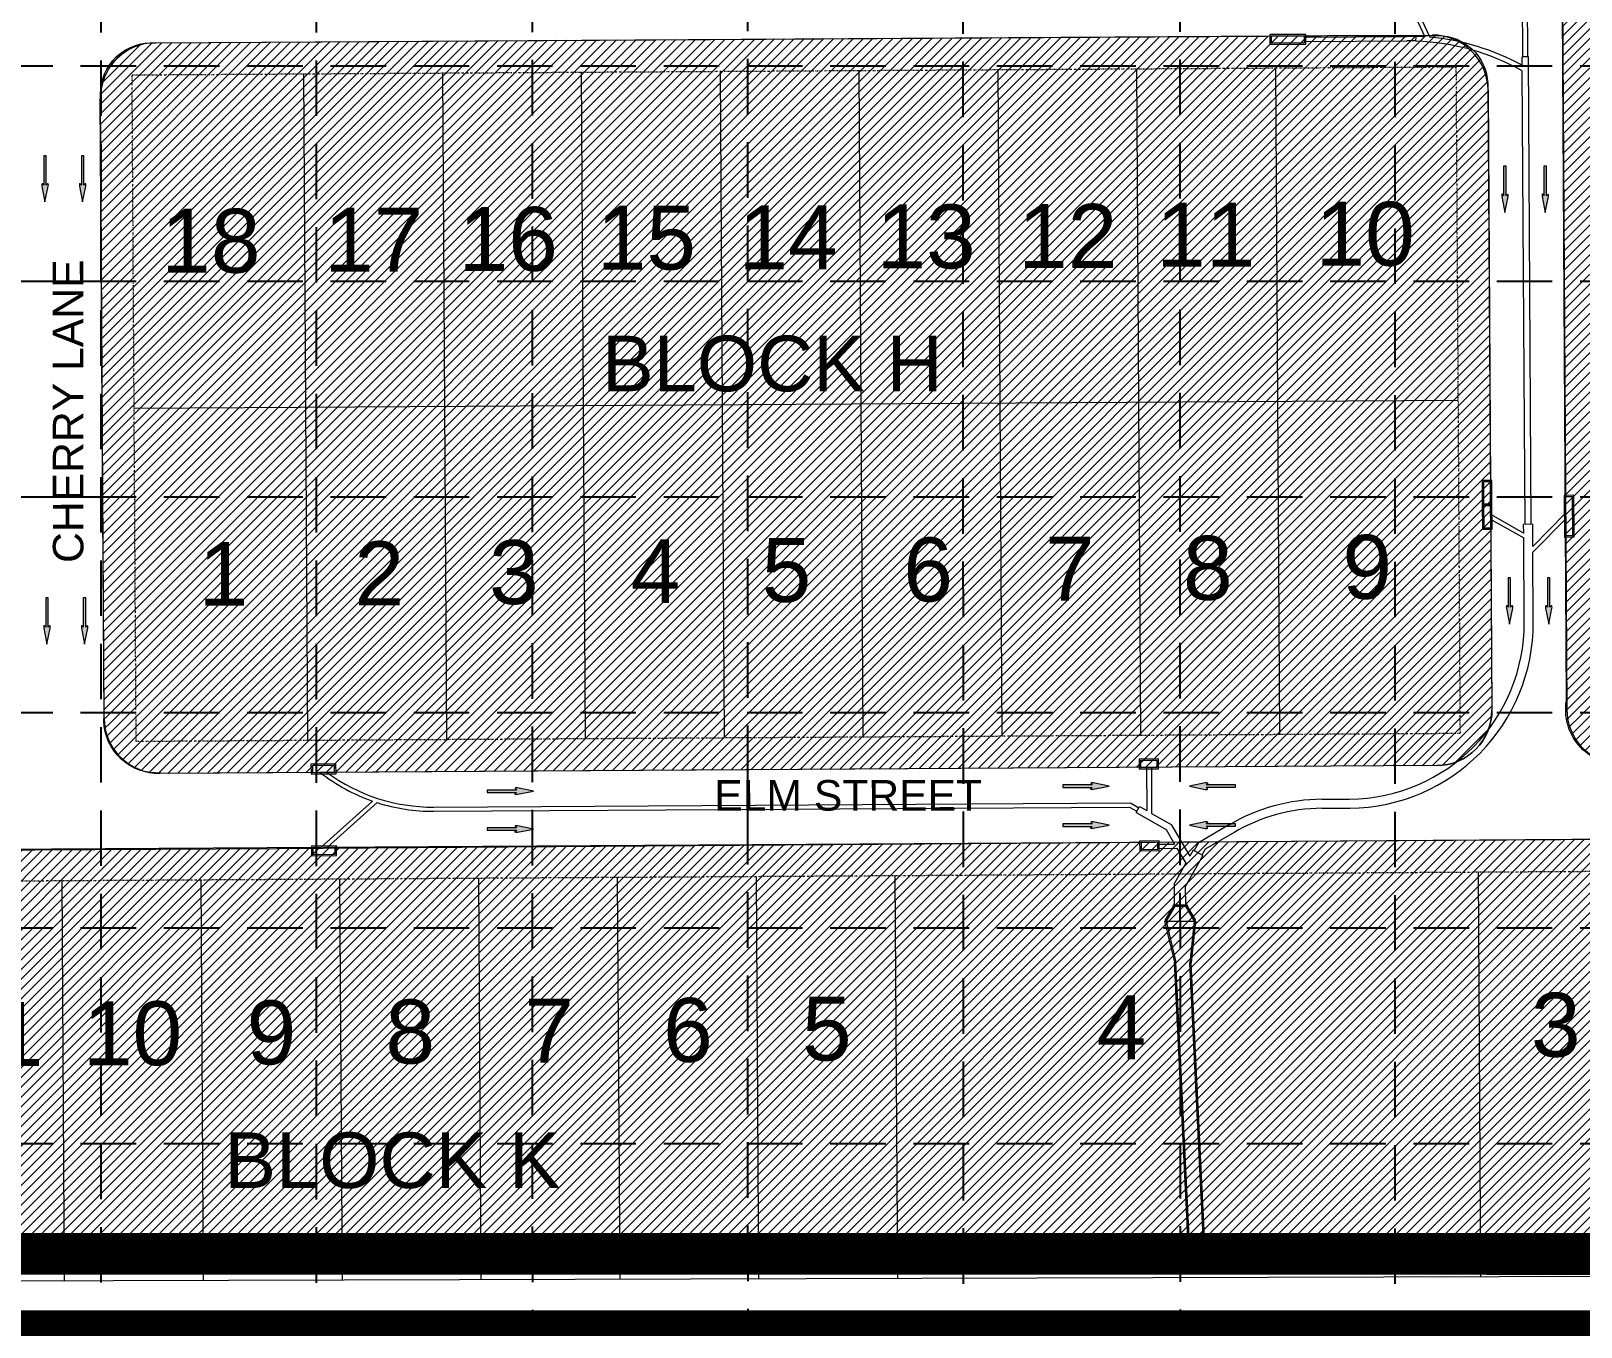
# Model space of a CAD drawing. Extents: x 218174 to 221286, y 216036 to 221010.
# Drawn here: x 220248 to 220806, y 218302 to 218768 of the extents above; entities that cross this region are included whole.
import ezdxf
from ezdxf.enums import TextEntityAlignment as Align

# ---------------------------------------------------------------- set-up
doc = ezdxf.new("R2010")
doc.units = 0
doc.header["$MEASUREMENT"] = 0
doc.linetypes.add('DASHED', pattern=[0.75, 0.5, -0.25])
doc.linetypes.add('DIVIDE', pattern=[1.25, 0.5, -0.25, 0, -0.25, 0, -0.25])
for name, color, linetype, lineweight in [('1 ARROWS', 7, 'Continuous', 0), ('1 BLOCK NUMBERS', 7, 'Continuous', 0), ('1 CURB LINE', 7, 'Continuous', 0), ('1 LOT NUMBERS', 7, 'Continuous', 0), ('1 PHASE LINES', 7, 'Continuous', 0), ('1 STORM PIPE', 5, 'Continuous', 0), ('1 STREET NAMES', 7, 'Continuous', 0), ('PH.2-10', 7, 'Continuous', 0), ('PH.2-27', 7, 'Continuous', 0), ('PH.2-29', 7, 'Continuous', 0)]:
    doc.layers.add(name, color=color, linetype=linetype, lineweight=lineweight)
for name, color, linetype in [('1 LIMITS OF DISTURBANCE', 1, 'DASHED'), ('1 SODDED LOT', 2, 'Continuous'), ('GRID', 251, 'DASHED')]:
    doc.layers.add(name, color=color, linetype=linetype)
doc.styles.get("Standard").update_dxf_attribs({"font": 'ARIAL.TTF'})

msp = doc.modelspace()

# ---------------------------------------------------------------- hatches: boundary and pattern name
at = {"layer": '1 ARROWS', "linetype": 'Continuous', "lineweight": 0}
h = msp.add_hatch(color=256, dxfattribs=at)
edge = h.paths.add_edge_path()
edge.add_line((220253.75, 218713.24), (220253.15, 218712.69))
edge.add_line((220253.15, 218712.69), (220253.15, 218723.28))
edge.add_line((220253.15, 218723.28), (220252.29, 218723.27))
edge.add_line((220252.29, 218723.27), (220252.29, 218712.69))
edge.add_line((220252.29, 218712.69), (220251.79, 218713.23))
edge.add_line((220251.79, 218713.23), (220251.78, 218713.23))
edge.add_ellipse((220251.74, 218712.7), major_axis=(0, 0.56), ratio=0.285714, start_angle=-17.1827, end_angle=124.7269)
edge.add_line((220251.61, 218712.38), (220251.61, 218712.38))
edge.add_line((220251.61, 218712.38), (220252.74, 218706.65))
edge.add_line((220252.74, 218706.65), (220253.92, 218712.37))
edge.add_line((220253.92, 218712.37), (220253.92, 218712.37))
edge.add_ellipse((220253.79, 218712.7), major_axis=(0, 0.56), ratio=0.285714, start_angle=234.1685, end_angle=374.4967)
edge.add_line((220253.75, 218713.24), (220253.75, 218713.24))
h = msp.add_hatch(color=256, dxfattribs=at)
edge = h.paths.add_edge_path()
edge.add_line((220267.3, 218713.24), (220266.69, 218712.69))
edge.add_line((220266.69, 218712.69), (220266.69, 218723.28))
edge.add_line((220266.69, 218723.28), (220265.83, 218723.27))
edge.add_line((220265.83, 218723.27), (220265.83, 218712.69))
edge.add_line((220265.83, 218712.69), (220265.33, 218713.23))
edge.add_line((220265.33, 218713.23), (220265.33, 218713.23))
edge.add_ellipse((220265.28, 218712.7), major_axis=(0, 0.56), ratio=0.285714, start_angle=-17.1827, end_angle=124.7269)
edge.add_line((220265.15, 218712.38), (220265.15, 218712.38))
edge.add_line((220265.15, 218712.38), (220266.29, 218706.65))
edge.add_line((220266.29, 218706.65), (220267.47, 218712.37))
edge.add_line((220267.47, 218712.37), (220267.47, 218712.37))
edge.add_ellipse((220267.34, 218712.7), major_axis=(0, 0.56), ratio=0.285714, start_angle=234.1685, end_angle=374.4967)
edge.add_line((220267.3, 218713.24), (220267.3, 218713.24))
h = msp.add_hatch(color=256, dxfattribs=at)
edge = h.paths.add_edge_path()
edge.add_line((220779.47, 218709.46), (220778.86, 218708.92))
edge.add_line((220778.86, 218708.92), (220778.86, 218719.5))
edge.add_line((220778.86, 218719.5), (220778, 218719.5))
edge.add_line((220778, 218719.5), (220778, 218708.92))
edge.add_line((220778, 218708.92), (220777.5, 218709.45))
edge.add_line((220777.5, 218709.45), (220777.5, 218709.45))
edge.add_ellipse((220777.46, 218708.92), major_axis=(0, 0.56), ratio=0.285714, start_angle=-17.1827, end_angle=124.7269)
edge.add_line((220777.32, 218708.6), (220777.32, 218708.6))
edge.add_line((220777.32, 218708.6), (220778.46, 218702.87))
edge.add_line((220778.46, 218702.87), (220779.64, 218708.6))
edge.add_line((220779.64, 218708.6), (220779.64, 218708.59))
edge.add_ellipse((220779.51, 218708.92), major_axis=(0, 0.56), ratio=0.285714, start_angle=234.1685, end_angle=374.4967)
edge.add_line((220779.47, 218709.46), (220779.47, 218709.46))
h = msp.add_hatch(color=256, dxfattribs=at)
edge = h.paths.add_edge_path()
edge.add_line((220794, 218709.46), (220793.4, 218708.92))
edge.add_line((220793.4, 218708.92), (220793.4, 218719.5))
edge.add_line((220793.4, 218719.5), (220792.54, 218719.5))
edge.add_line((220792.54, 218719.5), (220792.54, 218708.92))
edge.add_line((220792.54, 218708.92), (220792.04, 218709.45))
edge.add_line((220792.04, 218709.45), (220792.03, 218709.45))
edge.add_ellipse((220791.99, 218708.92), major_axis=(0, 0.56), ratio=0.285714, start_angle=-17.1827, end_angle=124.7269)
edge.add_line((220791.86, 218708.6), (220791.86, 218708.6))
edge.add_line((220791.86, 218708.6), (220792.99, 218702.87))
edge.add_line((220792.99, 218702.87), (220794.17, 218708.6))
edge.add_line((220794.17, 218708.6), (220794.17, 218708.59))
edge.add_ellipse((220794.04, 218708.92), major_axis=(0, 0.56), ratio=0.285714, start_angle=234.1685, end_angle=374.4967)
edge.add_line((220794, 218709.46), (220794, 218709.46))
h = msp.add_hatch(color=256, dxfattribs=at)
edge = h.paths.add_edge_path()
edge.add_line((220781.13, 218561.29), (220780.52, 218560.74))
edge.add_line((220780.52, 218560.74), (220780.52, 218571.33))
edge.add_line((220780.52, 218571.33), (220779.66, 218571.32))
edge.add_line((220779.66, 218571.32), (220779.66, 218560.74))
edge.add_line((220779.66, 218560.74), (220779.16, 218561.28))
edge.add_line((220779.16, 218561.28), (220779.16, 218561.28))
edge.add_ellipse((220779.12, 218560.74), major_axis=(0, 0.56), ratio=0.285714, start_angle=-17.1827, end_angle=124.7269)
edge.add_line((220778.98, 218560.42), (220778.98, 218560.43))
edge.add_line((220778.98, 218560.43), (220780.12, 218554.69))
edge.add_line((220780.12, 218554.69), (220781.3, 218560.42))
edge.add_line((220781.3, 218560.42), (220781.3, 218560.42))
edge.add_ellipse((220781.17, 218560.75), major_axis=(0, 0.56), ratio=0.285714, start_angle=234.1685, end_angle=374.4967)
edge.add_line((220781.13, 218561.29), (220781.13, 218561.29))
h = msp.add_hatch(color=256, dxfattribs=at)
edge = h.paths.add_edge_path()
edge.add_line((220795.25, 218561.29), (220794.64, 218560.74))
edge.add_line((220794.64, 218560.74), (220794.64, 218571.33))
edge.add_line((220794.64, 218571.33), (220793.78, 218571.32))
edge.add_line((220793.78, 218571.32), (220793.78, 218560.74))
edge.add_line((220793.78, 218560.74), (220793.28, 218561.28))
edge.add_line((220793.28, 218561.28), (220793.28, 218561.28))
edge.add_ellipse((220793.23, 218560.74), major_axis=(0, 0.56), ratio=0.285714, start_angle=-17.1827, end_angle=124.7269)
edge.add_line((220793.1, 218560.42), (220793.1, 218560.43))
edge.add_line((220793.1, 218560.43), (220794.24, 218554.69))
edge.add_line((220794.24, 218554.69), (220795.42, 218560.42))
edge.add_line((220795.42, 218560.42), (220795.42, 218560.42))
edge.add_ellipse((220795.29, 218560.75), major_axis=(0, 0.56), ratio=0.285714, start_angle=234.1685, end_angle=374.4967)
edge.add_line((220795.25, 218561.29), (220795.25, 218561.29))
h = msp.add_hatch(color=256, dxfattribs=at)
edge = h.paths.add_edge_path()
edge.add_line((220254.46, 218554.13), (220253.85, 218553.58))
edge.add_line((220253.85, 218553.58), (220253.85, 218564.17))
edge.add_line((220253.85, 218564.17), (220252.99, 218564.16))
edge.add_line((220252.99, 218564.16), (220252.99, 218553.58))
edge.add_line((220252.99, 218553.58), (220252.49, 218554.12))
edge.add_line((220252.49, 218554.12), (220252.49, 218554.12))
edge.add_ellipse((220252.44, 218553.58), major_axis=(0, 0.56), ratio=0.285714, start_angle=-17.1827, end_angle=124.7269)
edge.add_line((220252.31, 218553.27), (220252.31, 218553.27))
edge.add_line((220252.31, 218553.27), (220253.45, 218547.53))
edge.add_line((220253.45, 218547.53), (220254.63, 218553.26))
edge.add_line((220254.63, 218553.26), (220254.63, 218553.26))
edge.add_ellipse((220254.5, 218553.59), major_axis=(0, 0.56), ratio=0.285714, start_angle=234.1685, end_angle=374.4967)
edge.add_line((220254.46, 218554.13), (220254.46, 218554.13))
h = msp.add_hatch(color=256, dxfattribs=at)
edge = h.paths.add_edge_path()
edge.add_line((220268.01, 218554.13), (220267.4, 218553.58))
edge.add_line((220267.4, 218553.58), (220267.4, 218564.17))
edge.add_line((220267.4, 218564.17), (220266.54, 218564.16))
edge.add_line((220266.54, 218564.16), (220266.54, 218553.58))
edge.add_line((220266.54, 218553.58), (220266.04, 218554.12))
edge.add_line((220266.04, 218554.12), (220266.04, 218554.12))
edge.add_ellipse((220265.99, 218553.58), major_axis=(0, 0.56), ratio=0.285714, start_angle=-17.1827, end_angle=124.7269)
edge.add_line((220265.86, 218553.27), (220265.86, 218553.27))
edge.add_line((220265.86, 218553.27), (220266.99, 218547.53))
edge.add_line((220266.99, 218547.53), (220268.17, 218553.26))
edge.add_line((220268.17, 218553.26), (220268.17, 218553.26))
edge.add_ellipse((220268.05, 218553.59), major_axis=(0, 0.56), ratio=0.285714, start_angle=234.1685, end_angle=374.4967)
edge.add_line((220268.01, 218554.13), (220268.01, 218554.13))
h = msp.add_hatch(color=256, dxfattribs=at)
edge = h.paths.add_edge_path()
edge.add_line((220422.05, 218495.56), (220422.59, 218494.96))
edge.add_line((220422.59, 218494.96), (220412.01, 218494.96))
edge.add_line((220412.01, 218494.96), (220412.01, 218494.1))
edge.add_line((220412.01, 218494.1), (220422.59, 218494.1))
edge.add_line((220422.59, 218494.1), (220422.06, 218493.6))
edge.add_line((220422.06, 218493.6), (220422.06, 218493.59))
edge.add_ellipse((220422.59, 218493.55), major_axis=(-0.56, 0), ratio=0.285714, start_angle=-17.1827, end_angle=124.7269)
edge.add_line((220422.91, 218493.42), (220422.91, 218493.42))
edge.add_line((220422.91, 218493.42), (220428.64, 218494.55))
edge.add_line((220428.64, 218494.55), (220422.91, 218495.73))
edge.add_line((220422.91, 218495.73), (220422.91, 218495.73))
edge.add_ellipse((220422.59, 218495.6), major_axis=(-0.56, 0), ratio=0.285714, start_angle=234.1685, end_angle=374.4967)
edge.add_line((220422.05, 218495.56), (220422.05, 218495.56))
h = msp.add_hatch(color=256, dxfattribs=at)
edge = h.paths.add_edge_path()
edge.add_line((220629.32, 218497.39), (220629.87, 218496.78))
edge.add_line((220629.87, 218496.78), (220619.29, 218496.78))
edge.add_line((220619.29, 218496.78), (220619.29, 218495.92))
edge.add_line((220619.29, 218495.92), (220629.87, 218495.92))
edge.add_line((220629.87, 218495.92), (220629.34, 218495.42))
edge.add_line((220629.34, 218495.42), (220629.34, 218495.42))
edge.add_ellipse((220629.87, 218495.37), major_axis=(-0.56, 0), ratio=0.285714, start_angle=-17.1827, end_angle=124.7269)
edge.add_line((220630.19, 218495.24), (220630.19, 218495.24))
edge.add_line((220630.19, 218495.24), (220635.92, 218496.38))
edge.add_line((220635.92, 218496.38), (220630.19, 218497.56))
edge.add_line((220630.19, 218497.56), (220630.19, 218497.56))
edge.add_ellipse((220629.87, 218497.43), major_axis=(-0.56, 0), ratio=0.285714, start_angle=234.1685, end_angle=374.4967)
edge.add_line((220629.32, 218497.39), (220629.32, 218497.39))
h = msp.add_hatch(color=256, dxfattribs=at)
edge = h.paths.add_edge_path()
edge.add_line((220671.43, 218495.36), (220670.88, 218495.97))
edge.add_line((220670.88, 218495.97), (220681.46, 218495.97))
edge.add_line((220681.46, 218495.97), (220681.46, 218496.83))
edge.add_line((220681.46, 218496.83), (220670.88, 218496.83))
edge.add_line((220670.88, 218496.83), (220671.41, 218497.33))
edge.add_line((220671.41, 218497.33), (220671.42, 218497.33))
edge.add_ellipse((220670.88, 218497.38), major_axis=(-0.56, 0), ratio=0.285714, start_angle=162.8173, end_angle=304.7269)
edge.add_line((220670.56, 218497.51), (220670.56, 218497.51))
edge.add_line((220670.56, 218497.51), (220664.83, 218496.38))
edge.add_line((220664.83, 218496.38), (220670.56, 218495.2))
edge.add_line((220670.56, 218495.2), (220670.56, 218495.2))
edge.add_ellipse((220670.88, 218495.33), major_axis=(-0.56, 0), ratio=0.285714, start_angle=54.1685, end_angle=194.4967)
edge.add_line((220671.43, 218495.36), (220671.43, 218495.36))
h = msp.add_hatch(color=256, dxfattribs=at)
edge = h.paths.add_edge_path()
edge.add_line((220629.32, 218483.35), (220629.87, 218482.74))
edge.add_line((220629.87, 218482.74), (220619.29, 218482.74))
edge.add_line((220619.29, 218482.74), (220619.29, 218481.88))
edge.add_line((220619.29, 218481.88), (220629.87, 218481.88))
edge.add_line((220629.87, 218481.88), (220629.34, 218481.38))
edge.add_line((220629.34, 218481.38), (220629.34, 218481.38))
edge.add_ellipse((220629.87, 218481.33), major_axis=(-0.56, 0), ratio=0.285714, start_angle=-17.1827, end_angle=124.7269)
edge.add_line((220630.19, 218481.2), (220630.19, 218481.2))
edge.add_line((220630.19, 218481.2), (220635.92, 218482.34))
edge.add_line((220635.92, 218482.34), (220630.19, 218483.52))
edge.add_line((220630.19, 218483.52), (220630.19, 218483.52))
edge.add_ellipse((220629.87, 218483.39), major_axis=(-0.56, 0), ratio=0.285714, start_angle=234.1685, end_angle=374.4967)
edge.add_line((220629.32, 218483.35), (220629.32, 218483.35))
h = msp.add_hatch(color=256, dxfattribs=at)
edge = h.paths.add_edge_path()
edge.add_line((220671.43, 218481.33), (220670.88, 218481.93))
edge.add_line((220670.88, 218481.93), (220681.46, 218481.93))
edge.add_line((220681.46, 218481.93), (220681.46, 218482.79))
edge.add_line((220681.46, 218482.79), (220670.88, 218482.79))
edge.add_line((220670.88, 218482.79), (220671.41, 218483.29))
edge.add_line((220671.41, 218483.29), (220671.42, 218483.29))
edge.add_ellipse((220670.88, 218483.34), major_axis=(-0.56, 0), ratio=0.285714, start_angle=162.8173, end_angle=304.7269)
edge.add_line((220670.56, 218483.47), (220670.56, 218483.47))
edge.add_line((220670.56, 218483.47), (220664.83, 218482.34))
edge.add_line((220664.83, 218482.34), (220670.56, 218481.16))
edge.add_line((220670.56, 218481.16), (220670.56, 218481.16))
edge.add_ellipse((220670.88, 218481.29), major_axis=(-0.56, 0), ratio=0.285714, start_angle=54.1685, end_angle=194.4967)
edge.add_line((220671.43, 218481.33), (220671.43, 218481.33))
h = msp.add_hatch(color=256, dxfattribs=at)
edge = h.paths.add_edge_path()
edge.add_line((220422.05, 218481.93), (220422.59, 218481.33))
edge.add_line((220422.59, 218481.33), (220412.01, 218481.33))
edge.add_line((220412.01, 218481.33), (220412.01, 218480.47))
edge.add_line((220412.01, 218480.47), (220422.59, 218480.47))
edge.add_line((220422.59, 218480.47), (220422.06, 218479.97))
edge.add_line((220422.06, 218479.97), (220422.06, 218479.96))
edge.add_ellipse((220422.59, 218479.92), major_axis=(-0.56, 0), ratio=0.285714, start_angle=-17.1827, end_angle=124.7269)
edge.add_line((220422.91, 218479.79), (220422.91, 218479.79))
edge.add_line((220422.91, 218479.79), (220428.64, 218480.92))
edge.add_line((220428.64, 218480.92), (220422.91, 218482.1))
edge.add_line((220422.91, 218482.1), (220422.91, 218482.1))
edge.add_ellipse((220422.59, 218481.97), major_axis=(-0.56, 0), ratio=0.285714, start_angle=234.1685, end_angle=374.4967)
edge.add_line((220422.05, 218481.93), (220422.05, 218481.93))
at = {"layer": '1 SODDED LOT', "linetype": 'Continuous', "lineweight": 0}
h = msp.add_hatch(dxfattribs=at)
h.set_pattern_fill('ANSI31', color=256, scale=20, style=0)
edge = h.paths.add_edge_path()
edge.add_line((220942.62, 218504.92), (220820.2, 218504.14))
edge.add_arc((220820.08, 218523.87), 19.73, 170.6302, 270.3635, ccw=False)
edge.add_line((220800.61, 218527.08), (220796.12, 219314.37))
edge.add_arc((220814.94, 219314.48), 18.82, 136.784, 180.3269, ccw=False)
edge.add_arc((220790.02, 219337.89), 15.38, 316.784, 363.4177)
edge.add_arc((220742.33, 219335.05), 63.14, 3.4177, 42.7389)
edge.add_arc((220767.28, 219358.1), 29.17, 42.7389, 141.7316)
edge.add_arc((220736.64, 219382.27), 9.85, 239.2815, 321.7316, ccw=False)
edge.add_line((220731.61, 219373.8), (220415.75, 219371.85))
edge.add_arc((220415.59, 219396.34), 24.49, 244.7736, 270.3545, ccw=False)
edge.add_arc((220412.09, 219388.89), 16.26, 173.6005, 244.7736, ccw=False)
edge.add_line((220395.93, 219390.71), (220395.24, 219503.12))
edge.add_line((220395.24, 219503.12), (220975.43, 219506.24))
edge.add_line((220975.43, 219506.24), (220978.57, 219123.48))
edge.add_line((220978.57, 219123.48), (220958.08, 219063.85))
edge.add_line((220958.08, 219063.85), (220952.61, 219041.58))
edge.add_line((220952.61, 219041.58), (220947.21, 219014.78))
edge.add_line((220947.21, 219014.78), (220942.86, 218983.13))
edge.add_line((220942.86, 218983.13), (220940.3, 218944.2))
edge.add_line((220940.3, 218944.2), (220942.62, 218504.92))
h = msp.add_hatch(dxfattribs=at)
h.set_pattern_fill('ANSI31', color=256, scale=20, style=0)
edge = h.paths.add_edge_path()
edge.add_line((220292.44, 218763.93), (220714.7, 218766.63))
edge.add_line((220714.7, 218766.63), (220754.34, 218766.56))
edge.add_arc((220754.3, 218748.56), 17.99, 2.2844, 89.8871, ccw=False)
edge.add_line((220772.28, 218749.28), (220773.79, 218523.79))
edge.add_arc((220753.91, 218523.66), 19.88, -89.7672, 0.3838, ccw=False)
edge.add_line((220753.99, 218503.78), (220296.76, 218500.96))
edge.add_line((220296.76, 218500.96), (220292.48, 218501.1))
edge.add_arc((220293.07, 218520.2), 19.11, 175.4177, 268.2115, ccw=False)
edge.add_line((220274.02, 218521.73), (220272.73, 218745.41))
edge.add_arc((220291.19, 218745.52), 18.46, 86.1282, 180.3303, ccw=False)
h = msp.add_hatch(dxfattribs=at)
h.set_pattern_fill('ANSI31', color=256, scale=20, style=0)
edge = h.paths.add_edge_path()
edge.add_line((219925.15, 218322.27), (219924.57, 218453.58))
edge.add_arc((219942.68, 218453.66), 18.1, 86.4097, 180.2526, ccw=False)
edge.add_line((219943.81, 218471.73), (220336.19, 218473.9))
edge.add_line((220336.19, 218473.9), (220952.53, 218478.3))
edge.add_line((220952.53, 218478.3), (220953.23, 218320.14))
edge.add_line((220953.23, 218320.14), (219925.15, 218322.27))

# ---------------------------------------------------------------- linework, layer by layer
at = {"layer": '1 ARROWS', "linetype": 'Continuous', "lineweight": 0}
for p, q in [((220253.15, 218723.28), (220252.29, 218723.27)), ((220252.29, 218723.27), (220252.29, 218712.69)), ((220253.15, 218712.69), (220253.15, 218723.28)), ((220266.69, 218723.28), (220265.83, 218723.27)), ((220265.83, 218723.27), (220265.83, 218712.69)), ((220266.69, 218712.69), (220266.69, 218723.28)), ((220778.86, 218719.5), (220778, 218719.5)), ((220778, 218719.5), (220778, 218708.92)), ((220778.86, 218708.92), (220778.86, 218719.5)), ((220793.4, 218719.5), (220792.54, 218719.5)), ((220792.54, 218719.5), (220792.54, 218708.92)), ((220793.4, 218708.92), (220793.4, 218719.5)), ((220251.61, 218712.38), (220251.61, 218712.38)), ((220251.61, 218712.38), (220252.74, 218706.65)), ((220251.79, 218713.23), (220251.78, 218713.23)), ((220252.29, 218712.69), (220251.79, 218713.23)), ((220252.74, 218706.65), (220253.92, 218712.37)), ((220253.75, 218713.24), (220253.15, 218712.69)), ((220253.75, 218713.24), (220253.75, 218713.24)), ((220253.92, 218712.37), (220253.92, 218712.37)), ((220265.15, 218712.38), (220265.15, 218712.38)), ((220265.15, 218712.38), (220266.29, 218706.65)), ((220265.83, 218712.69), (220265.33, 218713.23)), ((220265.33, 218713.23), (220265.33, 218713.23)), ((220266.29, 218706.65), (220267.47, 218712.37)), ((220267.3, 218713.24), (220266.69, 218712.69)), ((220267.3, 218713.24), (220267.3, 218713.24)), ((220267.47, 218712.37), (220267.47, 218712.37)), ((220777.32, 218708.6), (220777.32, 218708.6)), ((220777.32, 218708.6), (220778.46, 218702.87)), ((220778, 218708.92), (220777.5, 218709.45)), ((220777.5, 218709.45), (220777.5, 218709.45)), ((220778.46, 218702.87), (220779.64, 218708.6)), ((220779.47, 218709.46), (220778.86, 218708.92)), ((220779.47, 218709.46), (220779.47, 218709.46)), ((220779.64, 218708.6), (220779.64, 218708.59)), ((220791.86, 218708.6), (220791.86, 218708.6)), ((220791.86, 218708.6), (220792.99, 218702.87)), ((220792.04, 218709.45), (220792.03, 218709.45)), ((220792.54, 218708.92), (220792.04, 218709.45)), ((220792.99, 218702.87), (220794.17, 218708.6)), ((220794, 218709.46), (220793.4, 218708.92)), ((220794, 218709.46), (220794, 218709.46)), ((220794.17, 218708.6), (220794.17, 218708.59)), ((220780.52, 218571.33), (220779.66, 218571.32)), ((220779.66, 218571.32), (220779.66, 218560.74)), ((220780.52, 218560.74), (220780.52, 218571.33)), ((220794.64, 218571.33), (220793.78, 218571.32)), ((220793.78, 218571.32), (220793.78, 218560.74)), ((220794.64, 218560.74), (220794.64, 218571.33)), ((220253.85, 218564.17), (220252.99, 218564.16)), ((220252.99, 218564.16), (220252.99, 218553.58)), ((220253.85, 218553.58), (220253.85, 218564.17)), ((220267.4, 218564.17), (220266.54, 218564.16)), ((220266.54, 218564.16), (220266.54, 218553.58)), ((220267.4, 218553.58), (220267.4, 218564.17)), ((220778.98, 218560.42), (220778.98, 218560.43)), ((220778.98, 218560.43), (220780.12, 218554.69)), ((220779.66, 218560.74), (220779.16, 218561.28)), ((220779.16, 218561.28), (220779.16, 218561.28)), ((220780.12, 218554.69), (220781.3, 218560.42)), ((220781.13, 218561.29), (220780.52, 218560.74)), ((220781.13, 218561.29), (220781.13, 218561.29)), ((220781.3, 218560.42), (220781.3, 218560.42)), ((220793.1, 218560.42), (220793.1, 218560.43)), ((220793.1, 218560.43), (220794.24, 218554.69)), ((220793.78, 218560.74), (220793.28, 218561.28)), ((220793.28, 218561.28), (220793.28, 218561.28)), ((220794.24, 218554.69), (220795.42, 218560.42)), ((220795.25, 218561.29), (220794.64, 218560.74)), ((220795.25, 218561.29), (220795.25, 218561.29)), ((220795.42, 218560.42), (220795.42, 218560.42)), ((220252.31, 218553.27), (220252.31, 218553.27)), ((220252.31, 218553.27), (220253.45, 218547.53)), ((220252.99, 218553.58), (220252.49, 218554.12)), ((220252.49, 218554.12), (220252.49, 218554.12)), ((220253.45, 218547.53), (220254.63, 218553.26)), ((220254.46, 218554.13), (220253.85, 218553.58)), ((220254.46, 218554.13), (220254.46, 218554.13)), ((220254.63, 218553.26), (220254.63, 218553.26)), ((220265.86, 218553.27), (220265.86, 218553.27)), ((220265.86, 218553.27), (220266.99, 218547.53)), ((220266.54, 218553.58), (220266.04, 218554.12)), ((220266.04, 218554.12), (220266.04, 218554.12)), ((220266.99, 218547.53), (220268.17, 218553.26)), ((220268.01, 218554.13), (220267.4, 218553.58)), ((220268.01, 218554.13), (220268.01, 218554.13)), ((220268.17, 218553.26), (220268.17, 218553.26)), ((220422.59, 218494.96), (220412.01, 218494.96)), ((220412.01, 218494.96), (220412.01, 218494.1)), ((220422.05, 218495.56), (220422.59, 218494.96)), ((220422.05, 218495.56), (220422.05, 218495.56)), ((220428.64, 218494.55), (220422.91, 218495.73)), ((220422.91, 218495.73), (220422.91, 218495.73)), ((220629.87, 218496.78), (220619.29, 218496.78)), ((220619.29, 218496.78), (220619.29, 218495.92)), ((220619.29, 218495.92), (220629.87, 218495.92)), ((220629.32, 218497.39), (220629.87, 218496.78)), ((220629.32, 218497.39), (220629.32, 218497.39)), ((220629.87, 218495.92), (220629.34, 218495.42)), ((220629.34, 218495.42), (220629.34, 218495.42)), ((220635.92, 218496.38), (220630.19, 218497.56)), ((220630.19, 218497.56), (220630.19, 218497.56)), ((220630.19, 218495.24), (220635.92, 218496.38)), ((220630.19, 218495.24), (220630.19, 218495.24)), ((220670.56, 218497.51), (220664.83, 218496.38)), ((220664.83, 218496.38), (220670.56, 218495.2)), ((220670.56, 218497.51), (220670.56, 218497.51)), ((220670.56, 218495.2), (220670.56, 218495.2)), ((220670.88, 218496.83), (220671.41, 218497.33)), ((220681.46, 218496.83), (220670.88, 218496.83)), ((220671.43, 218495.36), (220670.88, 218495.97)), ((220670.88, 218495.97), (220681.46, 218495.97)), ((220671.41, 218497.33), (220671.42, 218497.33)), ((220671.43, 218495.36), (220671.43, 218495.36)), ((220681.46, 218495.97), (220681.46, 218496.83)), ((220412.01, 218494.1), (220422.59, 218494.1)), ((220422.59, 218494.1), (220422.06, 218493.6)), ((220422.06, 218493.6), (220422.06, 218493.59)), ((220422.91, 218493.42), (220428.64, 218494.55)), ((220422.91, 218493.42), (220422.91, 218493.42)), ((220635.92, 218482.34), (220630.19, 218483.52)), ((220630.19, 218483.52), (220630.19, 218483.52)), ((220422.59, 218481.33), (220412.01, 218481.33)), ((220412.01, 218481.33), (220412.01, 218480.47)), ((220412.01, 218480.47), (220422.59, 218480.47)), ((220422.05, 218481.93), (220422.59, 218481.33)), ((220422.05, 218481.93), (220422.05, 218481.93)), ((220422.59, 218480.47), (220422.06, 218479.97)), ((220422.06, 218479.97), (220422.06, 218479.96)), ((220428.64, 218480.92), (220422.91, 218482.1)), ((220422.91, 218482.1), (220422.91, 218482.1)), ((220422.91, 218479.79), (220428.64, 218480.92)), ((220422.91, 218479.79), (220422.91, 218479.79)), ((220629.87, 218482.74), (220619.29, 218482.74)), ((220619.29, 218482.74), (220619.29, 218481.88)), ((220619.29, 218481.88), (220629.87, 218481.88)), ((220629.32, 218483.35), (220629.87, 218482.74)), ((220629.32, 218483.35), (220629.32, 218483.35)), ((220629.87, 218481.88), (220629.34, 218481.38)), ((220629.34, 218481.38), (220629.34, 218481.38)), ((220630.19, 218481.2), (220635.92, 218482.34)), ((220630.19, 218481.2), (220630.19, 218481.2)), ((220670.56, 218483.47), (220664.83, 218482.34)), ((220664.83, 218482.34), (220670.56, 218481.16)), ((220670.56, 218483.47), (220670.56, 218483.47)), ((220670.56, 218481.16), (220670.56, 218481.16)), ((220670.88, 218482.79), (220671.41, 218483.29)), ((220681.46, 218482.79), (220670.88, 218482.79)), ((220671.43, 218481.33), (220670.88, 218481.93)), ((220670.88, 218481.93), (220681.46, 218481.93)), ((220671.41, 218483.29), (220671.42, 218483.29)), ((220671.43, 218481.33), (220671.43, 218481.33)), ((220681.46, 218481.93), (220681.46, 218482.79))]:
    msp.add_line(p, q, dxfattribs=at)
for centre, major_axis, start_param, end_param in [((220251.74, 218712.7), (0, 0.56), -0.299894, 2.176896), ((220253.79, 218712.7), (0, 0.56), 4.087011, 6.536201), ((220265.28, 218712.7), (0, 0.56), -0.299894, 2.176896), ((220267.34, 218712.7), (0, 0.56), 4.087011, 6.536201), ((220777.46, 218708.92), (0, 0.56), -0.299894, 2.176896), ((220779.51, 218708.92), (0, 0.56), 4.087011, 6.536201), ((220791.99, 218708.92), (0, 0.56), -0.299894, 2.176896), ((220794.04, 218708.92), (0, 0.56), 4.087011, 6.536201), ((220779.12, 218560.74), (0, 0.56), -0.299894, 2.176896), ((220781.17, 218560.75), (0, 0.56), 4.087011, 6.536201), ((220793.23, 218560.74), (0, 0.56), -0.299894, 2.176896), ((220795.29, 218560.75), (0, 0.56), 4.087011, 6.536201), ((220252.44, 218553.58), (0, 0.56), -0.299894, 2.176896), ((220254.5, 218553.59), (0, 0.56), 4.087011, 6.536201), ((220265.99, 218553.58), (0, 0.56), -0.299894, 2.176896), ((220268.05, 218553.59), (0, 0.56), 4.087011, 6.536201), ((220422.59, 218495.6), (-0.56, 0), 4.087011, 6.536201), ((220629.87, 218497.43), (-0.56, 0), 4.087011, 6.536201), ((220629.87, 218495.37), (-0.56, 0), -0.299894, 2.176896), ((220670.88, 218497.38), (-0.56, 0), 2.841698, 5.318488), ((220670.88, 218495.33), (-0.56, 0), 0.945418, 3.394608), ((220422.59, 218493.55), (-0.56, 0), -0.299894, 2.176896), ((220629.87, 218483.39), (-0.56, 0), 4.087011, 6.536201), ((220670.88, 218483.34), (-0.56, 0), 2.841698, 5.318488), ((220422.59, 218481.97), (-0.56, 0), 4.087011, 6.536201), ((220422.59, 218479.92), (-0.56, 0), -0.299894, 2.176896), ((220629.87, 218481.33), (-0.56, 0), -0.299894, 2.176896), ((220670.88, 218481.29), (-0.56, 0), 0.945418, 3.394608)]:
    msp.add_ellipse(centre, major_axis=major_axis, ratio=0.285714, start_param=start_param, end_param=end_param, dxfattribs=at)
for p in [(220251.79, 218713.23), (220265.33, 218713.23), (220777.5, 218709.45), (220792.04, 218709.45), (220779.16, 218561.28), (220793.28, 218561.28), (220252.49, 218554.12), (220266.04, 218554.12), (220629.34, 218495.42), (220671.41, 218497.33), (220422.06, 218493.6), (220422.06, 218479.97), (220629.34, 218481.38), (220671.41, 218483.29)]:
    msp.add_point(p, dxfattribs=at)
at = {"layer": '1 CURB LINE', "color": 7, "linetype": 'Continuous', "lineweight": 0}
for p, q in [((220795.97, 219311.32), (220800.75, 218524.04)), ((220292.54, 218763.96), (220752.27, 218766.75)), ((220772.39, 218746.87), (220773.75, 218523.87)), ((220274.02, 218520.84), (220272.66, 218743.84)), ((220753.9, 218503.75), (220294.14, 218500.96)), ((220952.22, 218477.96), (219941.33, 218471.82))]:
    msp.add_line(p, q, dxfattribs=at)
for centre, start, end in [((220292.66, 218743.96), 90.3478, 180.3478), ((220752.4, 218746.75), 0.3478, 90.3478), ((220753.75, 218523.75), 270.3478, 0.3478), ((220820.75, 218524.16), 180.3478, 270.3478), ((220294.02, 218520.96), 180.3478, 270.3478)]:
    msp.add_arc(centre, 20, start, end, dxfattribs=at)
at = {"layer": '1 LIMITS OF DISTURBANCE', "lineweight": 0, "ltscale": 50, "const_width": 10, "flags": 128}
msp.add_lwpolyline([(218444.48, 220364.21), (219055.86, 220366.68), (219055.86, 220772.77), (219285.09, 220772.77), (219285.09, 220791.73), (219318.86, 220791.73), (219318.86, 220759.52), (219391.6, 220758.44), (220987.67, 220731.11), (220986.72, 220286.81), (221023.27, 220286.81), (221023.27, 220226.92), (220988.46, 220226.92), (220988.46, 219086.78), (220977.79, 219041.68, 0.030001), (220966.36, 218975.98, 0.037041), (220958.74, 218777.01, -0.010186), (220966.04, 218302.62), (220199.58, 218302.62), (219982.39, 216800.02), (219977.59, 216762.84), (218877.47, 216761.93), (218945.29, 216986.66), (218954.77, 217018.06), (218971.37, 217065.45), (218954.8, 217122.23), (218977.98, 217150.64), (218953.28, 217263.47), (219000.17, 217274.27), (219042.08, 217384.33), (219013.34, 217433.37), (219061.23, 217463.28), (219069.38, 217505.31), (219032.49, 217553.62), (219010.69, 217581.68), (219077.04, 217902.02), (219154.34, 217909.69), (219184.19, 217879.87), (219210.36, 217907.07), (219196.66, 217984.86), (219196.27, 218037.76), (219218.31, 218088.12), (219287.6, 218144.45), (219303.46, 218163.23), (219276.22, 218217), (219308.55, 218249.65), (219362.55, 218227.74), (219407.83, 218356.01), (219624.54, 218350.18), (219618.32, 218768.33), (219580.03, 218772.49), (219581.69, 218810.76), (219618.32, 218809.92), (219616.56, 219036.75), (219553.42, 219045.16), (219530.27, 218997.84), (219491.33, 219015.72), (219509.22, 219059.88), (219452.39, 219092.48), (219322.88, 218925.19), (219168.58, 218724.48), (219101.4, 218550.2), (219137.97, 218518.16), (219105.87, 218463.43), (219082.64, 218238.56), (218854.72, 217964.36), (218635.51, 218283.53), (218444.62, 218285.59), (218423.58, 220363.65)], format="xyb", dxfattribs=at)
at = {"layer": '1 PHASE LINES', "linetype": 'Continuous', "lineweight": 0, "const_width": 15, "flags": 128}
msp.add_lwpolyline([(219636.23, 218328), (220953.83, 218328)], dxfattribs=at)
at = {"layer": '1 SODDED LOT', "linetype": 'Continuous', "lineweight": 0, "flags": 128}
for points in [[(220942.62, 218504.92), (220820.2, 218504.14, -0.464892), (220800.61, 218527.08), (220796.12, 219314.37, -0.192311), (220801.22, 219327.37, 0.206333), (220805.36, 219338.81, 0.173275), (220788.71, 219377.9, 0.460968), (220744.38, 219376.17, -0.376125), (220731.61, 219373.8), (220415.75, 219371.85, -0.112084), (220405.16, 219374.18, -0.320935), (220395.93, 219390.71), (220395.24, 219503.12), (220975.43, 219506.24), (220978.57, 219123.48), (220958.08, 219063.85), (220952.61, 219041.58), (220947.21, 219014.78), (220942.86, 218983.13), (220940.3, 218944.2)], [(219925.15, 218322.27), (219924.57, 218453.58, -0.433998), (219943.81, 218471.73), (220336.19, 218473.9), (220952.53, 218478.3), (220953.23, 218320.14)]]:
    msp.add_lwpolyline(points, format="xyb", close=True, dxfattribs=at)
msp.add_lwpolyline([(220292.44, 218763.93), (220714.7, 218766.63), (220754.34, 218766.56, -0.402011), (220772.28, 218749.28), (220773.79, 218523.79, -0.414986), (220753.99, 218503.78), (220296.76, 218500.96), (220292.48, 218501.1, -0.428568), (220274.02, 218521.73), (220272.73, 218745.41, -0.435861), (220292.44, 218763.93, -0.018308)], format="xyb", dxfattribs=at)
at = {"layer": '1 STORM PIPE', "linetype": 'Continuous', "lineweight": 0}
for p, q in [((220786.7, 218758.9), (220784.92, 219051.49)), ((220784.95, 218758.89), (220783.2, 219046.6)), ((220736.78, 218793.65), (220749.68, 218766.11)), ((220738.44, 218793.66), (220751.4, 218765.97)), ((220706.28, 218765.97), (220743.16, 218766.19)), ((220706.29, 218764.47), (220743.17, 218764.69)), ((220746.43, 218764.52), (220746.49, 218766.27)), ((220786.95, 218758.9), (220784.7, 218758.89)), ((220784.72, 218755.88), (220784.7, 218758.89)), ((220787.97, 218590.61), (220786.95, 218758.9)), ((220785.72, 218590.59), (220784.73, 218753.88)), ((220773.32, 218594.24), (220785.24, 218587.45)), ((220773.33, 218592.51), (220785.25, 218585.72)), ((220788.47, 218590.61), (220785.22, 218590.59)), ((220785.24, 218587.45), (220785.22, 218590.59)), ((220788.52, 218582.65), (220788.47, 218590.61)), ((220800.32, 218594.6), (220788.52, 218582.65)), ((220800.33, 218592.48), (220788.53, 218580.53)), ((220785.43, 218555.46), (220785.25, 218585.72)), ((220788.68, 218555.48), (220788.53, 218580.53)), ((220649.4, 218503.12), (220649.5, 218487.57)), ((220651.15, 218503.13), (220651.25, 218486.57)), ((220352.07, 218474.31), (220370.73, 218490.98)), ((220354.34, 218474.33), (220372.36, 218490.43)), ((220392.78, 218488.81), (220643.63, 218490.33)), ((220643.63, 218490.33), (220646.65, 218488.61)), ((220712.55, 218491.63), (220722.56, 218491.69)), ((220392.79, 218487.31), (220643.23, 218488.83)), ((220643.23, 218488.83), (220645.91, 218487.31)), ((220645.66, 218486.87), (220646.9, 218489.05)), ((220645.66, 218486.87), (220656.43, 218480.75)), ((220646.9, 218489.05), (220649.5, 218487.57)), ((220651.25, 218486.57), (220658.25, 218482.59)), ((220712.57, 218488.38), (220722.58, 218488.44)), ((220656.43, 218480.75), (220659.5, 218475.5)), ((220658.25, 218482.59), (220664.97, 218471.11)), ((220679.29, 218482.5), (220668.18, 218475.99)), ((220680.93, 218479.69), (220670.57, 218473.63)), ((220653.45, 218475.46), (220659.5, 218475.5)), ((220653.45, 218473.96), (220660.37, 218474.01)), ((220660.37, 218474.01), (220663.54, 218468.6)), ((220666.23, 218473.32), (220664.97, 218471.11)), ((220669.71, 218471.35), (220666.23, 218473.32)), ((220668.18, 218475.99), (220666.56, 218473.14)), ((220670.57, 218473.63), (220669.38, 218471.53)), ((220663.54, 218468.6), (220659.46, 218461.43)), ((220669.71, 218471.35), (220663.47, 218460.38)), ((220659.51, 218453.65), (220659.46, 218461.43)), ((220663.51, 218453.65), (220663.47, 218460.38)), ((220659.01, 218453.15), (220656.01, 218447.95)), ((220659.58, 218453.15), (220656.44, 218447.7)), ((220659.01, 218453.65), (220664.01, 218453.65)), ((220659.01, 218453.65), (220659.01, 218453.15)), ((220659.01, 218453.15), (220664.01, 218453.15)), ((220659.01, 218453.15), (220659.44, 218452.9)), ((220663.43, 218453.15), (220666.57, 218447.7)), ((220664.01, 218453.15), (220663.57, 218452.9)), ((220664.01, 218453.65), (220664.01, 218453.15)), ((220664.01, 218453.15), (220667.01, 218447.95)), ((220655.93, 218447.7), (220656.44, 218447.7)), ((220655.93, 218447.7), (220659.49, 218433.01)), ((220656.01, 218447.95), (220656.44, 218447.7)), ((220656.44, 218447.7), (220660.02, 218433.01)), ((220656.44, 218447.7), (220666.57, 218447.7)), ((220666.57, 218447.7), (220665.01, 218432.78)), ((220667.08, 218447.7), (220665.51, 218432.74)), ((220666.57, 218447.7), (220667.01, 218447.95)), ((220666.57, 218447.7), (220667.08, 218447.7)), ((220659.49, 218433.01), (220659.99, 218433.01)), ((220664.48, 218329.11), (220659.49, 218433.01)), ((220664.99, 218329.11), (220659.99, 218433.01)), ((220665.01, 218432.78), (220665.51, 218432.78)), ((220669.99, 218329.11), (220665.01, 218432.78)), ((220670.49, 218329.11), (220665.51, 218432.78)), ((220654.49, 218329.53), (220654.66, 218330.49)), ((220662.49, 218328.11), (220654.49, 218329.53)), ((220654.49, 218329.53), (220654.49, 218327.03)), ((220662.49, 218329.11), (220654.66, 218330.49)), ((220662.49, 218329.11), (220672.49, 218329.11)), ((220662.49, 218328.11), (220672.49, 218328.11)), ((220664.49, 218329.11), (220664.99, 218329.11)), ((220664.99, 218329.11), (220669.99, 218329.11)), ((220666.92, 218329.11), (220666.92, 218328.11)), ((220668.06, 218329.11), (220668.06, 218328.11)), ((220669.99, 218329.11), (220670.49, 218329.11)), ((220672.49, 218329.11), (220680.32, 218330.49)), ((220672.49, 218328.11), (220680.49, 218329.53)), ((220680.49, 218329.53), (220680.32, 218330.49)), ((220680.49, 218329.53), (220680.49, 218327.03)), ((220662.49, 218325.61), (220654.49, 218327.03)), ((220662.49, 218325.61), (220662.49, 218323.61)), ((220662.49, 218323.61), (220672.49, 218323.61)), ((220672.49, 218325.61), (220680.49, 218327.03)), ((220672.49, 218325.61), (220672.49, 218323.61))]:
    msp.add_line(p, q, dxfattribs=at)
for centre, radius, start, end in [((220743.68, 218680.44), 85.75, 88.1247, 90.3478), ((220743.68, 218680.44), 84.25, 88.1247, 90.3478), ((220743.68, 218680.44), 84.12, 60.7963, 88.1247), ((220743.68, 218680.44), 85.87, 85.9954, 88.1247), ((220743.68, 218680.44), 85.87, 61.4561, 84.8437), ((220722.06, 218555.06), 63.37, 270.4495, 0.363), ((220722.06, 218555.06), 66.62, 270.4495, 0.363), ((220392.39, 218553.06), 65.75, 231.9086, 250.7637), ((220392.39, 218553.06), 64.25, 233.6266, 270.3478), ((220392.39, 218553.06), 65.75, 252.269, 270.3478), ((220712.95, 218425), 66.62, 90.3478, 120.3478), ((220712.95, 218425), 63.38, 90.3478, 120.3478)]:
    msp.add_arc(centre, radius, start, end, dxfattribs=at)
at = {"layer": 'GRID', "color": 253, "linetype": 'DASHED', "ltscale": 40}
for p, q in [((220272.95, 216427.62), (220272.95, 220928.3)), ((220350.55, 216427.61), (220350.55, 220928.3)), ((220428.51, 216427.79), (220428.14, 220928.3)), ((220506.02, 216428.16), (220505.73, 220928.3)), ((220583.55, 216427.23), (220583.32, 220928.3)), ((220661.85, 216427.95), (220661.26, 220930.04)), ((220739.02, 216427.14), (220738.85, 220930.04)), ((218255.54, 218755.7), (221204.07, 218755.7)), ((218255.54, 218678.11), (221204.07, 218678.11)), ((218255.54, 218600.51), (221204.07, 218600.51)), ((218255.54, 218522.92), (221204.07, 218522.92)), ((218255.54, 218445.33), (221204.07, 218445.33)), ((218255.54, 218367.74), (221204.07, 218367.74))]:
    msp.add_line(p, q, dxfattribs=at)
at = {"layer": 'PH.2-10', "color": 7, "linetype": 'Continuous', "lineweight": 0}
for points in [[(220693.79, 218763.39), (220706.79, 218763.47), (220706.77, 218766.97), (220693.77, 218766.89)], [(220694.29, 218763.9), (220706.29, 218763.97), (220706.27, 218766.47), (220694.28, 218766.4)], [(220773.8, 218597.38), (220773.75, 218606.38), (220770.25, 218606.35), (220770.3, 218597.35)], [(220773.3, 218597.87), (220773.25, 218605.87), (220770.75, 218605.86), (220770.8, 218597.86)], [(220803.37, 218586.05), (220803.28, 218601.05), (220799.78, 218601.03), (220799.87, 218586.03)], [(220773.85, 218588.88), (220773.8, 218597.88), (220770.3, 218597.85), (220770.35, 218588.85)], [(220773.35, 218589.37), (220773.3, 218597.37), (220770.8, 218597.36), (220770.85, 218589.36)], [(220802.87, 218586.55), (220802.78, 218600.55), (220800.28, 218600.54), (220800.37, 218586.54)], [(220646.78, 218502.6), (220653.78, 218502.65), (220653.76, 218506.15), (220646.76, 218506.1)], [(220348.55, 218500.79), (220357.55, 218500.85), (220357.53, 218504.35), (220348.53, 218504.29)], [(220349.04, 218501.3), (220357.04, 218501.34), (220357.03, 218503.84), (220349.03, 218503.8)], [(220647.28, 218503.11), (220653.28, 218503.14), (220653.26, 218505.64), (220647.26, 218505.61)], [(220348.73, 218471.29), (220357.73, 218471.35), (220357.7, 218474.85), (220348.7, 218474.79)], [(220349.22, 218471.8), (220357.22, 218471.84), (220357.21, 218474.34), (220349.21, 218474.3)], [(220646.96, 218473.1), (220653.96, 218473.15), (220653.94, 218476.65), (220646.94, 218476.6)], [(220647.46, 218473.61), (220653.46, 218473.64), (220653.44, 218476.14), (220647.44, 218476.11)]]:
    msp.add_lwpolyline(points, close=True, dxfattribs=at)
at = {"layer": 'PH.2-27', "color": 7, "linetype": 'DIVIDE', "lineweight": 0}
for p, q in [((220284.11, 218752.41), (220760.84, 218755.3)), ((220285.57, 218512.41), (220284.11, 218752.41)), ((220760.84, 218755.3), (220762.3, 218515.3)), ((220762.3, 218515.3), (220285.57, 218512.41)), ((220952.6, 218466.46), (219926.45, 218460.23))]:
    msp.add_line(p, q, dxfattribs=at)
at = {"layer": 'PH.2-29', "color": 7, "linetype": 'Continuous', "lineweight": 0}
for p, q in [((220345.85, 218752.78), (220346.58, 218632.78)), ((220395.85, 218753.08), (220396.58, 218633.09)), ((220445.85, 218753.39), (220446.58, 218633.39)), ((220495.85, 218753.69), (220496.58, 218633.69)), ((220545.85, 218753.99), (220546.58, 218634)), ((220595.85, 218754.3), (220596.57, 218634.3)), ((220645.85, 218754.6), (220646.57, 218634.6)), ((220695.84, 218754.91), (220696.57, 218634.91)), ((220284.84, 218632.41), (220761.57, 218635.3)), ((220596.57, 218634.3), (220597.3, 218514.3)), ((220646.57, 218634.6), (220647.3, 218514.61)), ((220696.57, 218634.91), (220697.3, 218514.91)), ((220346.58, 218632.78), (220347.31, 218512.79)), ((220396.58, 218633.09), (220397.31, 218513.09)), ((220446.58, 218633.39), (220447.31, 218513.39)), ((220496.58, 218633.69), (220497.31, 218513.7)), ((220546.58, 218634), (220547.3, 218514)), ((220259.82, 218318.22), (220258.95, 218462.25)), ((220309.82, 218318.36), (220308.95, 218462.55)), ((220359.82, 218318.5), (220358.94, 218462.85)), ((220409.82, 218318.64), (220408.94, 218463.16)), ((220459.82, 218318.79), (220458.94, 218463.46)), ((220509.82, 218318.93), (220508.94, 218463.77)), ((220559.82, 218319.07), (220558.94, 218464.07)), ((220769.82, 218319.69), (220768.94, 218465.34)), ((220953.49, 218320.2), (220193.13, 218318.02))]:
    msp.add_line(p, q, dxfattribs=at)

# ---------------------------------------------------------------- texts
at = {"layer": '1 BLOCK NUMBERS', "color": 7, "linetype": 'Continuous', "lineweight": 0}
for s, p in [('BLOCK H', (220514.62, 218648.51)), ('BLOCK K', (220377.85, 218361.69))]:
    msp.add_text(s, height=20, dxfattribs=at).set_placement(p, align=Align.MIDDLE)
at = {"layer": '1 LOT NUMBERS', "color": 7, "linetype": 'Continuous', "lineweight": 0}
for s, p in [('10', (220728.14, 218695.23)), ('18', (220312.46, 218692.7)), ('17', (220371.11, 218693.06)), ('16', (220419.57, 218693.35)), ('15', (220469.3, 218693.66)), ('14', (220520.3, 218693.96)), ('13', (220570.03, 218694.27)), ('12', (220621.03, 218694.58)), ('11', (220670.76, 218694.88)), ('1', (220317.01, 218572.8)), ('2', (220373.12, 218573.14)), ('3', (220421.57, 218573.43)), ('4', (220472.57, 218573.74)), ('5', (220519.75, 218574.03)), ('6', (220570.76, 218574.34)), ('7', (220621.76, 218574.65)), ('8', (220671.49, 218574.95)), ('9', (220728.87, 218575.3)), ('3', (220796.77, 218410.47)), ('11', (220234.28, 218407.1)), ('10', (220284.28, 218407.4)), ('9', (220334.28, 218407.7)), ('8', (220384.28, 218408.01)), ('7', (220434.28, 218408.31)), ('6', (220484.28, 218408.61)), ('5', (220534.28, 218408.92)), ('4', (220640.4, 218409.54))]:
    msp.add_text(s, height=23, dxfattribs=at).set_placement(p, align=Align.MIDDLE)
at = {"layer": '1 STREET NAMES', "color": 7, "linetype": 'Continuous', "lineweight": 0}
msp.add_text('CHERRY LANE', height=11, rotation=90.0425, dxfattribs=at).set_placement((220266.54, 218631.34), align=Align.CENTER)
msp.add_text('ELM STREET', height=11, rotation=0.0425, dxfattribs=at).set_placement((220541.97, 218498.55), align=Align.TOP_CENTER)

doc.saveas('drawing.dxf')
